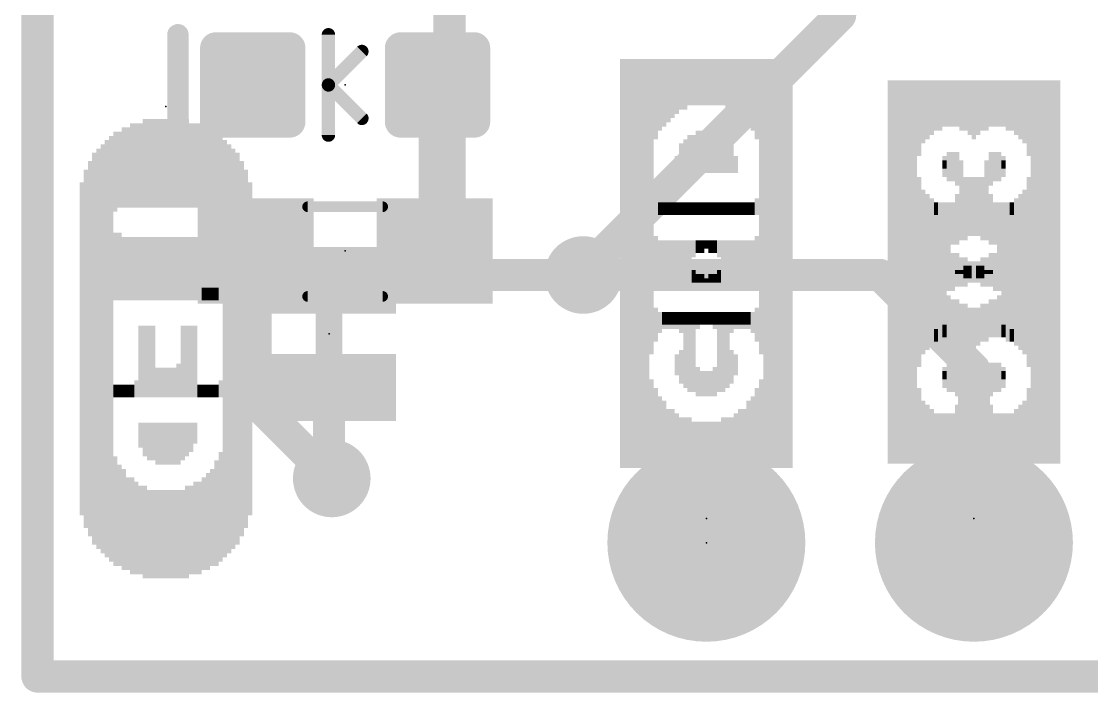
# Model space of a CAD drawing. Extents: x -34 to 73, y -22 to 26.
# Drawn here: x -0.15 to 10.01, y -0.15 to 6.22 of the extents above; entities that cross this region are included whole.
import ezdxf

# ---------------------------------------------------------------- set-up
doc = ezdxf.new("R2010")
doc.units = 0
for name, color, linetype in [('1', 12, 'CONTINUOUS'), ('16', 132, 'CONTINUOUS'), ('17', 110, 'CONTINUOUS'), ('18', 110, 'CONTINUOUS'), ('20', 31, 'CONTINUOUS'), ('21', 41, 'CONTINUOUS'), ('22', 40, 'CONTINUOUS'), ('23', 53, 'CONTINUOUS'), ('24', 53, 'CONTINUOUS'), ('51', 53, 'CONTINUOUS')]:
    doc.layers.add(name, color=color, linetype=linetype)

# ---------------------------------------------------------------- blocks, each defined once
blk = doc.blocks.new('RECT160000X160000R30')
at = {"const_width": 0.15}
blk.add_lwpolyline([(0.425, -0.35), (0.425, 0.35, 0.4142), (0.35, 0.425), (-0.35, 0.425, 0.4142), (-0.425, 0.35), (-0.425, -0.35, 0.4142), (-0.35, -0.425), (0.35, -0.425, 0.4142)], format="xyb", close=True, dxfattribs=at)
blk.add_solid([(-0.3754, -0.3754), (0.3754, -0.3754), (-0.3754, 0.3754), (0.3754, 0.3754)])
blk = doc.blocks.new('RECT')
blk.add_solid([(-0.5, -0.5), (0.5, -0.5), (-0.5, 0.5), (0.5, 0.5)])
blk = doc.blocks.new('ROUNDP')
at = {"const_width": 0.5}
blk.add_lwpolyline([(0, -0.25, 1), (0, 0.25, 1), (0, -0.25)], format="xyb", dxfattribs=at)
blk = doc.blocks.new('ROUNDV')
at = {"const_width": 0.5}
blk.add_lwpolyline([(0, -0.25, 1), (0, 0.25, 1), (0, -0.25)], format="xyb", dxfattribs=at)

msp = doc.modelspace()

# ---------------------------------------------------------------- linework, layer by layer
at = {"layer": '1', "const_width": 0.3048}
for points in [[(0, 25.4), (0, 0)], [(3.771, 5.5864), (3.798, 5.6134)], [(3.771, 4.0386), (3.771, 5.5864)], [(2.071, 2.6026), (2.071, 4.0386)], [(8.001, 3.81), (5.1816, 3.81)], [(8.001, 3.81), (8.89, 2.921)], [(8.89, 2.921), (8.89, 1.27)], [(2.794, 1.8796), (2.071, 2.6026)], [(0, 0), (25.4, 0)]]:
    msp.add_lwpolyline(points, dxfattribs=at)
at = {"layer": '1', "const_width": 0.1524}
for points in [[(3.8472, 5.5864, 1), (3.6948, 5.5864)], [(3.7171, 5.6403, 1), (3.8249, 5.5325)], [(3.8519, 5.5595, 1), (3.7441, 5.6673)], [(2.1472, 4.0386, 1), (1.9948, 4.0386)], [(3.6948, 4.0386, 1), (3.8472, 4.0386)], [(5.1816, 3.8862, 1), (5.1816, 3.7338)], [(8.0549, 3.8639, 1), (7.9471, 3.7561)], [(8.001, 3.7338, 1), (8.001, 3.8862)], [(8.9662, 2.921, 1), (8.8138, 2.921)], [(8.8361, 2.8671, 1), (8.9439, 2.9749)], [(2.1249, 2.6565, 1), (2.0171, 2.5487)], [(1.9948, 2.6026, 1), (2.1472, 2.6026)], [(2.7401, 1.8257, 1), (2.8479, 1.9335)], [(8.8138, 1.27, 1), (8.9662, 1.27)], [(0, 0.0762, 1), (0, -0.0762)], [(-0.0762, 0, 1), (0.0762, 0)]]:
    msp.add_lwpolyline(points, format="xyb", dxfattribs=at)
at = {"layer": '16', "const_width": 0.3048}
for points in [[(0, 0), (0, 25.4)], [(3.9116, 13.1826), (3.9116, 3.81)], [(7.62, 8.89), (7.62, 6.2738)], [(7.62, 6.2738), (5.1816, 3.8354)], [(2.7686, 3.7592), (2.8194, 3.81)], [(3.9116, 3.81), (2.8194, 3.81)], [(5.1816, 3.81), (3.9116, 3.81)], [(5.1816, 3.81), (5.1816, 3.8354)], [(2.7686, 2.7432), (2.7686, 1.905)], [(2.7686, 1.905), (2.794, 1.8796)], [(25.4, 0), (0, 0)]]:
    msp.add_lwpolyline(points, dxfattribs=at)
at = {"layer": '16', "const_width": 0.1524}
for points in [[(7.6739, 6.2199, 1), (7.5661, 6.3277)], [(7.5438, 6.2738, 1), (7.6962, 6.2738)], [(2.8194, 3.8862, 1), (2.8194, 3.7338)], [(2.8733, 3.7561, 1), (2.7655, 3.8639)], [(3.9116, 3.8862, 1), (3.9116, 3.7338)], [(3.9116, 3.7338, 1), (3.9116, 3.8862)], [(5.2578, 3.8354, 1), (5.1054, 3.8354)], [(5.1277, 3.8893, 1), (5.2355, 3.7815)], [(5.1816, 3.7338, 1), (5.1816, 3.8862)], [(2.7147, 3.8131, 1), (2.8225, 3.7053)], [(3.8354, 3.81, 1), (3.9878, 3.81)], [(5.1054, 3.81, 1), (5.2578, 3.81)], [(2.8448, 2.7432, 1), (2.6924, 2.7432)], [(2.8225, 1.9589, 1), (2.7147, 1.8511)], [(2.6924, 1.905, 1), (2.8448, 1.905)], [(2.7401, 1.8257, 1), (2.8479, 1.9335)], [(0, 0.0762, 1), (0, -0.0762)], [(-0.0762, 0, 1), (0.0762, 0)]]:
    msp.add_lwpolyline(points, format="xyb", dxfattribs=at)
at = {"layer": '20', "const_width": 0.2032}
for points in [[(0, 0), (0, 25.4)], [(25.4, 0), (0, 0)]]:
    msp.add_lwpolyline(points, dxfattribs=at)
at = {"layer": '20', "const_width": 0.1016}
for points in [[(0, 0.0508, 1), (0, -0.0508)], [(-0.0508, 0, 1), (0.0508, 0)]]:
    msp.add_lwpolyline(points, format="xyb", dxfattribs=at)
at = {"layer": '21', "const_width": 0.2032}
msp.add_lwpolyline([(1.3335, 5.1372), (1.3335, 6.0897)], dxfattribs=at)
at = {"layer": '21', "const_width": 0.1016}
for points in [[(1.3843, 6.0897, 1), (1.2827, 6.0897)], [(1.2827, 5.1372, 1), (1.3843, 5.1372)]]:
    msp.add_lwpolyline(points, format="xyb", dxfattribs=at)
at = {"layer": '23'}
for p in [(2.921, 5.6134), (2.921, 4.0386), (6.35, 1.4986), (8.89, 1.4986), (6.35, 1.27)]:
    msp.add_point(p, dxfattribs=at)
at = {"layer": '24'}
for p in [(1.2192, 5.4102), (2.7686, 3.2512), (6.35, 1.4986), (8.89, 1.4986)]:
    msp.add_point(p, dxfattribs=at)
at = {"layer": '51'}
for points, const_width in [([(2.794, 6.0897, 1), (2.7305, 6.0897)], 0.0635), ([(3.1022, 5.9084, 1), (3.0573, 5.9534)], 0.0635), ([(2.794, 5.6134, 1), (2.7305, 5.6134)], 0.0635), ([(2.7847, 5.6359, 1), (2.7398, 5.5909)], 0.0635), ([(2.7398, 5.6359, 1), (2.7847, 5.5909)], 0.0635), ([(2.7305, 5.6134, 1), (2.794, 5.6134)], 0.0635), ([(3.0573, 5.2734, 1), (3.1022, 5.3184)], 0.0635), ([(2.7305, 5.1372, 1), (2.794, 5.1372)], 0.0635), ([(2.565, 4.483, 1), (2.565, 4.4322)], 0.0508), ([(3.277, 4.4322, 1), (3.277, 4.483)], 0.0508), ([(2.565, 3.632, 1), (2.565, 3.5812)], 0.0508), ([(3.277, 3.5812, 1), (3.277, 3.632)], 0.0508)]:
    msp.add_lwpolyline(points, format="xyb", dxfattribs=dict(at, const_width=const_width))
for points, const_width in [([(2.7623, 5.6134), (2.7623, 6.0897)], 0.127), ([(2.7623, 5.6134), (3.0798, 5.9309)], 0.127), ([(2.7623, 5.1372), (2.7623, 5.6134)], 0.127), ([(2.7623, 5.6134), (3.0798, 5.2959)], 0.127), ([(3.277, 4.4576), (2.565, 4.4576)], 0.1016), ([(3.277, 3.6066), (2.565, 3.6066)], 0.1016)]:
    msp.add_lwpolyline(points, dxfattribs=dict(at, const_width=const_width))

# ---------------------------------------------------------------- block references
at = {"layer": '1', "rotation": 90}
for p in [(2.044, 5.6134), (3.798, 5.6134)]:
    msp.add_blockref('RECT160000X160000R30', p, dxfattribs=at)
at = {"layer": '1', "xscale": 1.1, "rotation": 180}
for p in [(2.071, 4.0386), (3.771, 4.0386)]:
    msp.add_blockref('RECT', p, dxfattribs=at)
at = {"layer": '16', "rotation": 90}
for p, xscale, yscale in [((2.7686, 3.7592), 0.635, 1.27), ((2.7686, 3.2512), 0.4064, 0.254), ((2.7686, 2.7432), 0.635, 1.27)]:
    msp.add_blockref('RECT', p, dxfattribs=dict(at, xscale=xscale, yscale=yscale))
at = {"layer": '17', "xscale": 1.8796, "yscale": 1.8796, "rotation": 90}
for p in [(6.35, 1.27), (6.35, 1.27), (8.89, 1.27), (8.89, 1.27)]:
    msp.add_blockref('ROUNDP', p, dxfattribs=at)
at = {"layer": '18', "xscale": 0.7366, "yscale": 0.7366}
for p in [(5.1816, 3.81), (5.1816, 3.81), (2.794, 1.8796), (2.794, 1.8796)]:
    msp.add_blockref('ROUNDV', p, dxfattribs=at)
at = {"layer": '21', "yscale": 0.04, "rotation": 90}
for p, xscale in [((5.55, 3.9186), 3.88), ((5.59, 3.9186), 3.88), ((5.63, 3.9186), 3.88), ((5.67, 3.9186), 3.88), ((5.71, 3.9186), 3.88), ((5.75, 3.9186), 3.88), ((5.79, 3.9186), 3.88), ((5.83, 4.4586), 2.8), ((5.87, 5.4786), 0.76), ((5.91, 5.5186), 0.68), ((5.95, 5.5386), 0.64), ((5.99, 5.5586), 0.6), ((6.03, 5.5786), 0.56), ((6.07, 5.5986), 0.52), ((6.11, 5.6186), 0.48), ((6.15, 5.6186), 0.48), ((6.19, 5.6386), 0.44), ((6.23, 5.6386), 0.44), ((6.27, 5.6386), 0.44), ((6.31, 5.6386), 0.44), ((6.35, 5.6386), 0.44), ((6.39, 5.6386), 0.44), ((6.43, 5.6386), 0.44), ((6.47, 5.6386), 0.44), ((6.51, 5.6386), 0.44), ((6.55, 5.6186), 0.48), ((6.59, 5.6186), 0.48), ((6.63, 5.5986), 0.52), ((6.67, 5.5986), 0.52), ((6.71, 5.5786), 0.56), ((6.75, 5.5586), 0.6), ((6.79, 5.5386), 0.64), ((6.83, 5.4986), 0.72), ((6.87, 5.4386), 0.84), ((6.91, 3.9186), 3.88), ((6.95, 3.9186), 3.88), ((6.99, 3.9186), 3.88), ((7.03, 3.9186), 3.88), ((7.07, 3.9186), 3.88), ((7.11, 3.9186), 3.88), ((7.15, 3.9186), 3.88), ((8.09, 3.8386), 3.64), ((8.13, 3.8386), 3.64), ((8.17, 3.8386), 3.64), ((8.21, 3.8386), 3.64), ((8.25, 3.8386), 3.64), ((8.29, 3.8386), 3.64), ((8.33, 3.8386), 3.64), ((8.37, 5.2986), 0.72), ((8.41, 5.3586), 0.6), ((8.45, 5.3786), 0.56), ((8.49, 5.3986), 0.52), ((8.53, 5.4186), 0.48), ((8.57, 5.4186), 0.48), ((8.61, 5.4386), 0.44), ((8.65, 5.4386), 0.44), ((8.69, 5.4386), 0.44), ((8.73, 5.4386), 0.44), ((8.77, 5.4186), 0.48), ((8.81, 5.4186), 0.48), ((8.85, 5.3986), 0.52), ((8.89, 5.3786), 0.56), ((8.93, 5.4186), 0.48), ((8.97, 5.4186), 0.48), ((9.01, 5.4386), 0.44), ((9.05, 5.4386), 0.44), ((9.09, 5.4386), 0.44), ((9.13, 5.4386), 0.44), ((9.17, 5.4386), 0.44), ((9.21, 5.4386), 0.44), ((9.25, 5.4386), 0.44), ((9.29, 5.4186), 0.48), ((9.33, 5.3986), 0.52), ((9.37, 5.3786), 0.56), ((9.41, 5.3386), 0.64), ((9.45, 3.8386), 3.64), ((9.49, 3.8386), 3.64), ((9.53, 3.8386), 3.64), ((9.57, 3.8386), 3.64), ((9.61, 3.8386), 3.64), ((9.65, 3.8386), 3.64), ((9.69, 3.8386), 3.64), ((6.19, 4.9386), 0.32), ((6.23, 4.9586), 0.36), ((6.27, 4.9786), 0.4), ((6.31, 4.9786), 0.4), ((6.35, 4.9786), 0.4), ((6.39, 4.9786), 0.4), ((6.43, 4.9786), 0.4), ((6.47, 4.9586), 0.36), ((6.51, 4.9586), 0.36), ((6.55, 4.9386), 0.32), ((6.11, 4.8986), 0.24), ((6.15, 4.9186), 0.28), ((6.59, 4.9186), 0.28), ((8.69, 4.8386), 0.28), ((9.05, 4.8186), 0.32), ((9.09, 4.8386), 0.28), ((9.13, 4.8386), 0.28), ((6.63, 4.8586), 0.16), ((8.61, 4.8586), 0.08), ((8.65, 4.8386), 0.2), ((8.73, 4.7986), 0.28), ((9.01, 4.5186), 0.76), ((9.17, 4.8386), 0.2), ((8.37, 3.8386), 1.8), ((8.77, 4.4986), 0.48), ((8.81, 4.4786), 0.52), ((8.85, 4.4786), 0.52), ((8.89, 4.4586), 0.56), ((8.93, 4.4586), 0.56), ((8.97, 4.4386), 0.6), ((8.41, 4.4786), 0.28), ((8.45, 4.4786), 0.2), ((8.73, 4.4186), 0.32), ((9.37, 4.2586), 0.64), ((9.41, 4.2786), 0.76), ((5.87, 4.4586), 0.16), ((5.91, 4.4386), 0.12), ((5.95, 4.4386), 0.12), ((5.99, 4.4386), 0.12), ((6.03, 4.4386), 0.12), ((6.07, 4.4386), 0.12), ((6.11, 4.4386), 0.12), ((6.15, 4.4386), 0.12), ((6.19, 4.4386), 0.12), ((6.23, 4.4386), 0.12), ((6.27, 4.4386), 0.12), ((6.31, 4.4386), 0.12), ((6.35, 4.4386), 0.12), ((6.39, 4.4386), 0.12), ((6.43, 4.4386), 0.12), ((6.47, 4.4386), 0.12), ((6.51, 4.4386), 0.12), ((6.55, 4.4386), 0.12), ((6.59, 4.4386), 0.12), ((6.63, 4.4386), 0.12), ((6.67, 4.4386), 0.12), ((6.71, 4.4386), 0.12), ((6.75, 4.4386), 0.12), ((6.79, 4.4386), 0.12), ((6.83, 4.4586), 0.16), ((6.87, 4.4386), 0.2), ((8.49, 4.4586), 0.16), ((8.53, 4.4386), 0.12), ((8.57, 4.4186), 0.16), ((8.61, 4.4186), 0.16), ((8.65, 4.3986), 0.2), ((8.69, 4.3986), 0.2), ((9.05, 4.2986), 0.4), ((9.29, 4.2386), 0.52), ((9.33, 4.2586), 0.56), ((9.09, 4.2786), 0.36), ((9.13, 4.2586), 0.4), ((9.17, 4.2586), 0.4), ((9.21, 4.2386), 0.44), ((9.25, 4.2386), 0.44), ((5.87, 3.9386), 0.48), ((6.87, 3.9386), 0.48), ((5.91, 3.9386), 0.4), ((5.95, 3.9586), 0.36), ((5.99, 3.9586), 0.36), ((6.03, 3.9786), 0.32), ((6.07, 3.9986), 0.28), ((6.11, 4.0186), 0.24), ((6.15, 4.0186), 0.24), ((6.19, 4.0386), 0.2), ((6.23, 4.0586), 0.16), ((6.27, 4.0786), 0.12), ((6.31, 4.0786), 0.12), ((6.35, 4.0986), 0.08), ((6.39, 4.1186), 0.04), ((6.79, 3.9186), 0.36), ((6.83, 3.9186), 0.44), ((8.41, 3.8386), 0.6), ((8.45, 3.8386), 0.6), ((8.49, 3.8386), 0.52), ((8.53, 3.8386), 0.52), ((8.57, 3.8586), 0.48), ((6.63, 3.8586), 0.24), ((6.67, 3.8786), 0.28), ((6.71, 3.8986), 0.32), ((6.75, 3.8986), 0.32), ((8.61, 3.8386), 0.44), ((8.65, 3.8586), 0.4), ((8.69, 3.8386), 0.36), ((8.73, 3.8586), 0.32), ((8.77, 3.8386), 0.28), ((8.81, 3.8386), 0.28), ((6.51, 3.8186), 0.16), ((6.55, 3.8386), 0.2), ((6.59, 3.8386), 0.2), ((8.85, 3.8386), 0.2), ((8.89, 3.8386), 0.2), ((8.93, 3.8386), 0.12), ((8.97, 3.8386), 0.12), ((6.35, 3.7586), 0.04), ((6.39, 3.7786), 0.08), ((6.43, 3.7786), 0.08), ((6.47, 3.7986), 0.12), ((9.01, 3.8386), 0.04), ((9.05, 3.8386), 0.04), ((9.41, 3.3986), 0.76), ((9.21, 3.4386), 0.44), ((9.25, 3.4386), 0.44), ((9.29, 3.4386), 0.52), ((9.33, 3.4186), 0.56), ((9.37, 3.4186), 0.64), ((9.05, 3.3986), 0.36), ((9.09, 3.3986), 0.36), ((9.13, 3.4186), 0.4), ((9.17, 3.4186), 0.4), ((5.87, 3.3386), 0.32), ((5.91, 3.3586), 0.2), ((5.95, 3.3786), 0.16), ((5.99, 3.3786), 0.16), ((6.03, 3.3786), 0.16), ((6.07, 3.3786), 0.16), ((6.11, 3.3586), 0.2), ((6.15, 3.0986), 0.72), ((6.19, 3.0786), 0.76), ((6.23, 3.0786), 0.76), ((6.27, 3.3786), 0.16), ((6.31, 3.3986), 0.12), ((6.35, 3.3986), 0.12), ((6.39, 3.3986), 0.12), ((6.43, 3.3986), 0.12), ((6.47, 3.3986), 0.12), ((6.51, 3.3986), 0.12), ((6.55, 3.3986), 0.12), ((6.59, 3.3986), 0.12), ((6.63, 3.3986), 0.12), ((6.67, 3.3986), 0.12), ((6.71, 3.3986), 0.12), ((6.75, 3.3986), 0.12), ((6.79, 3.3786), 0.16), ((6.83, 3.3786), 0.24), ((6.87, 3.3386), 0.32), ((8.81, 3.3186), 0.28), ((8.85, 3.2986), 0.32), ((8.89, 3.2986), 0.4), ((8.93, 3.3386), 0.32), ((8.97, 3.3586), 0.36), ((9.01, 3.3786), 0.32), ((8.65, 3.2986), 0.16), ((8.69, 3.2986), 0.16), ((8.73, 3.3186), 0.2), ((8.77, 3.2986), 0.24), ((8.41, 3.1986), 0.28), ((8.45, 3.1986), 0.2), ((8.49, 3.2186), 0.16), ((8.53, 3.2386), 0.12), ((8.57, 3.2586), 0.16), ((8.61, 3.2786), 0.12), ((6.11, 2.9586), 0.28), ((6.47, 2.8986), 0.4), ((6.51, 2.8986), 0.4), ((6.55, 2.9186), 0.36), ((6.59, 2.9386), 0.32), ((6.63, 2.9586), 0.2), ((8.69, 2.8386), 0.28), ((9.05, 2.8186), 0.32), ((9.09, 2.8386), 0.28), ((9.13, 2.8386), 0.28), ((6.27, 2.7986), 0.28), ((6.31, 2.7786), 0.24), ((6.35, 2.7786), 0.24), ((6.39, 2.7786), 0.24), ((6.43, 2.7786), 0.24), ((8.61, 2.8586), 0.08), ((8.65, 2.8386), 0.2), ((8.73, 2.7986), 0.28), ((9.01, 2.4586), 0.88), ((9.17, 2.8386), 0.2), ((5.83, 2.3986), 0.84), ((6.87, 2.3786), 0.8), ((5.87, 2.3586), 0.76), ((5.91, 2.3186), 0.68), ((6.83, 2.3386), 0.72), ((8.37, 2.3786), 0.72), ((8.77, 2.3786), 0.72), ((8.81, 2.3786), 0.72), ((8.85, 2.3786), 0.72), ((8.89, 2.3786), 0.72), ((8.93, 2.3786), 0.72), ((8.97, 2.3786), 0.72), ((9.41, 2.3386), 0.64), ((5.95, 2.2986), 0.64), ((6.75, 2.2786), 0.6), ((6.79, 2.2986), 0.64), ((8.41, 2.3186), 0.6), ((8.45, 2.2986), 0.56), ((8.73, 2.2986), 0.56), ((9.37, 2.2986), 0.56), ((5.99, 2.2586), 0.56), ((6.03, 2.2586), 0.56), ((6.07, 2.2386), 0.52), ((6.11, 2.2186), 0.48), ((6.15, 2.2186), 0.48), ((6.19, 2.2186), 0.48), ((6.51, 2.2186), 0.48), ((6.55, 2.2186), 0.48), ((6.59, 2.2186), 0.48), ((6.63, 2.2386), 0.52), ((6.67, 2.2386), 0.52), ((6.71, 2.2586), 0.56), ((8.49, 2.2786), 0.52), ((8.53, 2.2586), 0.48), ((8.57, 2.2586), 0.48), ((8.61, 2.2586), 0.48), ((8.65, 2.2586), 0.48), ((8.69, 2.2586), 0.48), ((9.05, 2.2586), 0.48), ((9.09, 2.2386), 0.44), ((9.13, 2.2386), 0.44), ((9.17, 2.2386), 0.44), ((9.21, 2.2386), 0.44), ((9.25, 2.2386), 0.44), ((9.29, 2.2586), 0.48), ((9.33, 2.2786), 0.52), ((6.23, 2.1986), 0.44), ((6.27, 2.1986), 0.44), ((6.31, 2.1986), 0.44), ((6.35, 2.1986), 0.44), ((6.39, 2.1986), 0.44), ((6.43, 2.1986), 0.44), ((6.47, 2.1986), 0.44)]:
    msp.add_blockref('RECT', p, dxfattribs=dict(at, xscale=xscale))
at = {"layer": '22', "yscale": 0.04}
for p, xscale, rotation in [((5.55, 3.9186), 3.88, 90), ((5.59, 3.9186), 3.88, 90), ((5.63, 3.9186), 3.88, 90), ((5.67, 3.9186), 3.88, 90), ((5.71, 3.9186), 3.88, 90), ((5.75, 3.9186), 3.88, 90), ((5.79, 3.9186), 3.88, 90), ((5.83, 5.4386), 0.84, 90), ((5.87, 5.4986), 0.72, 90), ((5.91, 5.5386), 0.64, 90), ((5.95, 5.5586), 0.6, 90), ((5.99, 5.5786), 0.56, 90), ((6.03, 5.5986), 0.52, 90), ((6.07, 5.5986), 0.52, 90), ((6.11, 5.6186), 0.48, 90), ((6.15, 5.6186), 0.48, 90), ((6.19, 5.6386), 0.44, 90), ((6.23, 5.6386), 0.44, 90), ((6.27, 5.6386), 0.44, 90), ((6.31, 5.6386), 0.44, 90), ((6.35, 5.6386), 0.44, 90), ((6.39, 5.6386), 0.44, 90), ((6.43, 5.6386), 0.44, 90), ((6.47, 5.6386), 0.44, 90), ((6.51, 5.6386), 0.44, 90), ((6.55, 5.6186), 0.48, 90), ((6.59, 5.6186), 0.48, 90), ((6.63, 5.5986), 0.52, 90), ((6.67, 5.5786), 0.56, 90), ((6.71, 5.5586), 0.6, 90), ((6.75, 5.5386), 0.64, 90), ((6.79, 5.5186), 0.68, 90), ((6.83, 5.4786), 0.76, 90), ((6.87, 4.4586), 2.8, 90), ((6.91, 3.9186), 3.88, 90), ((6.95, 3.9186), 3.88, 90), ((6.99, 3.9186), 3.88, 90), ((7.03, 3.9186), 3.88, 90), ((7.07, 3.9186), 3.88, 90), ((7.11, 3.9186), 3.88, 90), ((7.15, 3.9186), 3.88, 90), ((8.09, 3.8386), 3.64, 90), ((8.13, 3.8386), 3.64, 90), ((8.17, 3.8386), 3.64, 90), ((8.21, 3.8386), 3.64, 90), ((8.25, 3.8386), 3.64, 90), ((8.29, 3.8386), 3.64, 90), ((8.33, 3.8386), 3.64, 90), ((8.37, 5.3386), 0.64, 90), ((8.41, 5.3786), 0.56, 90), ((8.45, 5.3986), 0.52, 90), ((8.49, 5.4186), 0.48, 90), ((8.53, 5.4386), 0.44, 90), ((8.57, 5.4386), 0.44, 90), ((8.61, 5.4386), 0.44, 90), ((8.65, 5.4386), 0.44, 90), ((8.69, 5.4386), 0.44, 90), ((8.73, 5.4386), 0.44, 90), ((8.77, 5.4386), 0.44, 90), ((8.81, 5.4186), 0.48, 90), ((8.85, 5.4186), 0.48, 90), ((8.89, 5.3786), 0.56, 90), ((8.93, 5.3986), 0.52, 90), ((8.97, 5.4186), 0.48, 90), ((9.01, 5.4186), 0.48, 90), ((9.05, 5.4386), 0.44, 90), ((9.09, 5.4386), 0.44, 90), ((9.13, 5.4386), 0.44, 90), ((9.17, 5.4386), 0.44, 90), ((9.21, 5.4186), 0.48, 90), ((9.25, 5.4186), 0.48, 90), ((9.29, 5.3986), 0.52, 90), ((9.33, 5.3786), 0.56, 90), ((9.37, 5.3586), 0.6, 90), ((9.41, 5.2986), 0.72, 90), ((9.45, 3.8386), 3.64, 90), ((9.49, 3.8386), 3.64, 90), ((9.53, 3.8386), 3.64, 90), ((9.57, 3.8386), 3.64, 90), ((9.61, 3.8386), 3.64, 90), ((9.65, 3.8386), 3.64, 90), ((9.69, 3.8386), 3.64, 90), ((1.0192, 4.8702), 0.84, 270), ((1.0592, 4.8702), 0.84, 270), ((1.0992, 4.8702), 0.84, 270), ((1.1392, 4.8702), 0.84, 270), ((1.1792, 4.8702), 0.84, 270), ((1.2192, 4.8702), 0.84, 270), ((1.2592, 4.8702), 0.84, 270), ((1.2992, 4.8702), 0.84, 270), ((1.3392, 4.8702), 0.84, 270), ((1.3792, 4.8702), 0.84, 270), ((1.4192, 4.8702), 0.84, 270), ((0.8192, 4.8302), 0.76, 270), ((0.8592, 4.8302), 0.76, 270), ((0.8992, 4.8502), 0.8, 270), ((0.9392, 4.8502), 0.8, 270), ((0.9792, 4.8502), 0.8, 270), ((1.4592, 4.8502), 0.8, 270), ((1.4992, 4.8502), 0.8, 270), ((1.5392, 4.8502), 0.8, 270), ((1.5792, 4.8302), 0.76, 270), ((1.6192, 4.8302), 0.76, 270), ((0.6592, 3.1102), 3.96, 270), ((0.6992, 3.1102), 4.04, 270), ((0.7392, 4.7902), 0.76, 270), ((0.7792, 4.8102), 0.72, 270), ((1.6592, 4.8102), 0.72, 270), ((1.6992, 4.7902), 0.76, 270), ((1.7392, 4.7702), 0.72, 270), ((1.7792, 3.1102), 3.96, 270), ((6.15, 4.9386), 0.32, 90), ((6.19, 4.9586), 0.36, 90), ((6.23, 4.9586), 0.36, 90), ((6.27, 4.9786), 0.4, 90), ((6.31, 4.9786), 0.4, 90), ((6.35, 4.9786), 0.4, 90), ((6.39, 4.9786), 0.4, 90), ((6.43, 4.9786), 0.4, 90), ((6.47, 4.9586), 0.36, 90), ((6.51, 4.9386), 0.32, 90), ((0.5792, 3.1102), 3.8, 270), ((0.6192, 3.1102), 3.88, 270), ((1.8192, 3.1102), 3.88, 270), ((1.8592, 3.1102), 3.8, 270), ((6.11, 4.9186), 0.28, 90), ((6.55, 4.9186), 0.28, 90), ((6.59, 4.8986), 0.24, 90), ((8.65, 4.8386), 0.28, 90), ((8.69, 4.8386), 0.28, 90), ((8.73, 4.8186), 0.32, 90), ((9.09, 4.8386), 0.28, 90), ((0.4992, 3.1102), 3.56, 270), ((0.5392, 3.1102), 3.72, 270), ((1.8992, 3.1102), 3.72, 270), ((1.9392, 3.1102), 3.56, 270), ((6.07, 4.8586), 0.16, 90), ((8.61, 4.8386), 0.2, 90), ((8.77, 4.5186), 0.76, 90), ((9.05, 4.7986), 0.28, 90), ((9.13, 4.8386), 0.2, 90), ((9.17, 4.8586), 0.08, 90), ((0.4592, 3.1102), 3.4, 270), ((1.9792, 3.1102), 3.4, 270), ((0.4192, 3.1102), 3.16, 270), ((2.0192, 3.1102), 3.16, 270), ((8.81, 4.4386), 0.6, 90), ((8.85, 4.4586), 0.56, 90), ((8.89, 4.4586), 0.56, 90), ((8.93, 4.4786), 0.52, 90), ((8.97, 4.4786), 0.52, 90), ((9.01, 4.4986), 0.48, 90), ((9.41, 3.8386), 1.8, 90), ((8.37, 4.2786), 0.76, 90), ((8.41, 4.2586), 0.64, 90), ((9.05, 4.4186), 0.32, 90), ((9.33, 4.4786), 0.2, 90), ((9.37, 4.4786), 0.28, 90), ((5.83, 4.4386), 0.2, 90), ((5.87, 4.4586), 0.16, 90), ((5.91, 4.4386), 0.12, 90), ((5.95, 4.4386), 0.12, 90), ((5.99, 4.4386), 0.12, 90), ((6.03, 4.4386), 0.12, 90), ((6.07, 4.4386), 0.12, 90), ((6.11, 4.4386), 0.12, 90), ((6.15, 4.4386), 0.12, 90), ((6.19, 4.4386), 0.12, 90), ((6.23, 4.4386), 0.12, 90), ((6.27, 4.4386), 0.12, 90), ((6.31, 4.4386), 0.12, 90), ((6.35, 4.4386), 0.12, 90), ((6.39, 4.4386), 0.12, 90), ((6.43, 4.4386), 0.12, 90), ((6.47, 4.4386), 0.12, 90), ((6.51, 4.4386), 0.12, 90), ((6.55, 4.4386), 0.12, 90), ((6.59, 4.4386), 0.12, 90), ((6.63, 4.4386), 0.12, 90), ((6.67, 4.4386), 0.12, 90), ((6.71, 4.4386), 0.12, 90), ((6.75, 4.4386), 0.12, 90), ((6.79, 4.4386), 0.12, 90), ((6.83, 4.4586), 0.16, 90), ((8.45, 4.2586), 0.56, 90), ((8.49, 4.2386), 0.52, 90), ((8.73, 4.2986), 0.4, 90), ((9.09, 4.3986), 0.2, 90), ((9.13, 4.3986), 0.2, 90), ((9.17, 4.4186), 0.16, 90), ((9.21, 4.4186), 0.16, 90), ((9.25, 4.4386), 0.12, 90), ((9.29, 4.4586), 0.16, 90), ((8.53, 4.2386), 0.44, 90), ((8.57, 4.2386), 0.44, 90), ((8.61, 4.2586), 0.4, 90), ((8.65, 4.2586), 0.4, 90), ((8.69, 4.2786), 0.36, 90), ((0.7392, 3.8902), 0.64, 270), ((0.7792, 3.8902), 0.64, 270), ((0.8192, 3.8702), 0.6, 270), ((0.8592, 3.8702), 0.6, 270), ((0.8992, 3.8702), 0.6, 270), ((0.9392, 3.8702), 0.6, 270), ((0.9792, 3.8702), 0.6, 270), ((1.0192, 3.8702), 0.6, 270), ((1.0592, 3.8702), 0.6, 270), ((1.0992, 3.8702), 0.6, 270), ((1.1392, 3.8702), 0.6, 270), ((1.1792, 3.8702), 0.6, 270), ((1.2192, 3.8702), 0.6, 270), ((1.2592, 3.8702), 0.6, 270), ((1.2992, 3.8702), 0.6, 270), ((1.3392, 3.8702), 0.6, 270), ((1.3792, 3.8702), 0.6, 270), ((1.4192, 3.8702), 0.6, 270), ((1.4592, 3.8702), 0.6, 270), ((1.4992, 3.8702), 0.6, 270), ((1.5392, 3.8702), 0.6, 270), ((5.83, 3.9386), 0.48, 90), ((6.83, 3.9386), 0.48, 90), ((5.87, 3.9186), 0.44, 90), ((5.91, 3.9186), 0.36, 90), ((6.31, 4.1186), 0.04, 90), ((6.35, 4.0986), 0.08, 90), ((6.39, 4.0786), 0.12, 90), ((6.43, 4.0786), 0.12, 90), ((6.47, 4.0586), 0.16, 90), ((6.51, 4.0386), 0.2, 90), ((6.55, 4.0186), 0.24, 90), ((6.59, 4.0186), 0.24, 90), ((6.63, 3.9986), 0.28, 90), ((6.67, 3.9786), 0.32, 90), ((6.71, 3.9586), 0.36, 90), ((6.75, 3.9586), 0.36, 90), ((6.79, 3.9386), 0.4, 90), ((9.21, 3.8586), 0.48, 90), ((9.25, 3.8386), 0.52, 90), ((9.29, 3.8386), 0.52, 90), ((9.33, 3.8386), 0.6, 90), ((9.37, 3.8386), 0.6, 90), ((5.95, 3.8986), 0.32, 90), ((5.99, 3.8986), 0.32, 90), ((6.03, 3.8786), 0.28, 90), ((6.07, 3.8586), 0.24, 90), ((8.97, 3.8386), 0.28, 90), ((9.01, 3.8386), 0.28, 90), ((9.05, 3.8586), 0.32, 90), ((9.09, 3.8386), 0.36, 90), ((9.13, 3.8586), 0.4, 90), ((9.17, 3.8386), 0.44, 90), ((6.11, 3.8386), 0.2, 90), ((6.15, 3.8386), 0.2, 90), ((6.19, 3.8186), 0.16, 90), ((8.81, 3.8386), 0.12, 90), ((8.85, 3.8386), 0.12, 90), ((8.89, 3.8386), 0.2, 90), ((8.93, 3.8386), 0.2, 90), ((6.23, 3.7986), 0.12, 90), ((6.27, 3.7786), 0.08, 90), ((6.31, 3.7786), 0.08, 90), ((6.35, 3.7586), 0.04, 90), ((8.37, 3.3986), 0.76, 90), ((8.73, 3.8386), 0.04, 90), ((8.77, 3.8386), 0.04, 90), ((1.5792, 3.6302), 0.12, 270), ((1.6192, 3.6302), 0.12, 270), ((1.6592, 3.6302), 0.12, 270), ((1.6992, 3.6302), 0.12, 270), ((1.7392, 3.6502), 0.16, 270), ((8.41, 3.4186), 0.64, 90), ((8.45, 3.4186), 0.56, 90), ((8.49, 3.4386), 0.52, 90), ((8.53, 3.4386), 0.44, 90), ((8.57, 3.4386), 0.44, 90), ((8.61, 3.4186), 0.4, 90), ((8.65, 3.4186), 0.4, 90), ((8.69, 3.3986), 0.36, 90), ((8.73, 3.3986), 0.36, 90), ((5.83, 3.3386), 0.32, 90), ((5.87, 3.3786), 0.24, 90), ((5.91, 3.3786), 0.16, 90), ((5.95, 3.3986), 0.12, 90), ((5.99, 3.3986), 0.12, 90), ((6.03, 3.3986), 0.12, 90), ((6.07, 3.3986), 0.12, 90), ((6.11, 3.3986), 0.12, 90), ((6.15, 3.3986), 0.12, 90), ((6.19, 3.3986), 0.12, 90), ((6.23, 3.3986), 0.12, 90), ((6.27, 3.3986), 0.12, 90), ((6.31, 3.3986), 0.12, 90), ((6.35, 3.3986), 0.12, 90), ((6.39, 3.3986), 0.12, 90), ((6.43, 3.3786), 0.16, 90), ((6.47, 3.0786), 0.76, 90), ((6.51, 3.0786), 0.76, 90), ((6.55, 3.0986), 0.72, 90), ((6.59, 3.3586), 0.2, 90), ((6.63, 3.3786), 0.16, 90), ((6.67, 3.3786), 0.16, 90), ((6.71, 3.3786), 0.16, 90), ((6.75, 3.3786), 0.16, 90), ((6.79, 3.3586), 0.2, 90), ((6.83, 3.3386), 0.32, 90), ((8.77, 3.3786), 0.32, 90), ((8.81, 3.3586), 0.36, 90), ((8.85, 3.3386), 0.32, 90), ((8.89, 3.2986), 0.4, 90), ((8.93, 3.2986), 0.32, 90), ((8.97, 3.3186), 0.28, 90), ((9.01, 3.2986), 0.24, 90), ((9.05, 3.3186), 0.2, 90), ((9.09, 3.2986), 0.16, 90), ((9.13, 3.2986), 0.16, 90), ((0.9792, 2.9902), 0.68, 270), ((1.0192, 2.9902), 0.68, 270), ((1.0592, 2.9902), 0.68, 270), ((1.0992, 2.9902), 0.68, 270), ((1.3792, 2.9902), 0.68, 270), ((1.4192, 2.9902), 0.68, 270), ((1.4592, 2.9902), 0.68, 270), ((1.4992, 2.9902), 0.68, 270), ((9.17, 3.2786), 0.12, 90), ((9.21, 3.2586), 0.16, 90), ((9.25, 3.2386), 0.12, 90), ((9.29, 3.2186), 0.16, 90), ((9.33, 3.1986), 0.2, 90), ((9.37, 3.1986), 0.28, 90), ((6.07, 2.9586), 0.2, 90), ((6.11, 2.9386), 0.32, 90), ((6.15, 2.9186), 0.36, 90), ((6.19, 2.8986), 0.4, 90), ((6.23, 2.8986), 0.4, 90), ((6.59, 2.9586), 0.28, 90), ((1.3392, 2.8102), 0.32, 270), ((8.65, 2.8386), 0.28, 90), ((8.69, 2.8386), 0.28, 90), ((8.73, 2.8186), 0.32, 90), ((9.09, 2.8386), 0.28, 90), ((1.1392, 2.7902), 0.28, 270), ((1.1792, 2.7902), 0.28, 270), ((1.2192, 2.7902), 0.28, 270), ((1.2592, 2.7902), 0.28, 270), ((1.2992, 2.7902), 0.28, 270), ((6.27, 2.7786), 0.24, 90), ((6.31, 2.7786), 0.24, 90), ((6.35, 2.7786), 0.24, 90), ((6.39, 2.7786), 0.24, 90), ((6.43, 2.7986), 0.28, 90), ((8.61, 2.8386), 0.2, 90), ((8.77, 2.4586), 0.88, 90), ((9.05, 2.7986), 0.28, 90), ((9.13, 2.8386), 0.2, 90), ((9.17, 2.8586), 0.08, 90), ((0.7392, 2.7102), 0.12, 270), ((0.7792, 2.7102), 0.12, 270), ((0.8192, 2.7102), 0.12, 270), ((0.8592, 2.7102), 0.12, 270), ((0.8992, 2.7102), 0.12, 270), ((0.9392, 2.7302), 0.16, 270), ((1.5392, 2.7102), 0.12, 270), ((1.5792, 2.7102), 0.12, 270), ((1.6192, 2.7102), 0.12, 270), ((1.6592, 2.7102), 0.12, 270), ((1.6992, 2.7102), 0.12, 270), ((1.7392, 2.7302), 0.16, 270), ((5.83, 2.3786), 0.8, 90), ((6.87, 2.3986), 0.84, 90), ((5.87, 2.3386), 0.72, 90), ((6.79, 2.3186), 0.68, 90), ((6.83, 2.3586), 0.76, 90), ((8.37, 2.3386), 0.64, 90), ((8.81, 2.3786), 0.72, 90), ((8.85, 2.3786), 0.72, 90), ((8.89, 2.3786), 0.72, 90), ((8.93, 2.3786), 0.72, 90), ((8.97, 2.3786), 0.72, 90), ((9.01, 2.3786), 0.72, 90), ((9.41, 2.3786), 0.72, 90), ((5.91, 2.2986), 0.64, 90), ((5.95, 2.2786), 0.6, 90), ((6.75, 2.2986), 0.64, 90), ((8.41, 2.2986), 0.56, 90), ((9.05, 2.2986), 0.56, 90), ((9.33, 2.2986), 0.56, 90), ((9.37, 2.3186), 0.6, 90), ((5.99, 2.2586), 0.56, 90), ((6.03, 2.2386), 0.52, 90), ((6.07, 2.2386), 0.52, 90), ((6.11, 2.2186), 0.48, 90), ((6.15, 2.2186), 0.48, 90), ((6.19, 2.2186), 0.48, 90), ((6.51, 2.2186), 0.48, 90), ((6.55, 2.2186), 0.48, 90), ((6.59, 2.2186), 0.48, 90), ((6.63, 2.2386), 0.52, 90), ((6.67, 2.2586), 0.56, 90), ((6.71, 2.2586), 0.56, 90), ((8.45, 2.2786), 0.52, 90), ((8.49, 2.2586), 0.48, 90), ((8.53, 2.2386), 0.44, 90), ((8.57, 2.2386), 0.44, 90), ((8.61, 2.2386), 0.44, 90), ((8.65, 2.2386), 0.44, 90), ((8.69, 2.2386), 0.44, 90), ((8.73, 2.2586), 0.48, 90), ((9.09, 2.2586), 0.48, 90), ((9.13, 2.2586), 0.48, 90), ((9.17, 2.2586), 0.48, 90), ((9.21, 2.2586), 0.48, 90), ((9.25, 2.2586), 0.48, 90), ((9.29, 2.2786), 0.52, 90), ((0.9792, 2.2902), 0.24, 270), ((1.0192, 2.2502), 0.32, 270), ((1.0592, 2.2302), 0.36, 270), ((1.0992, 2.2302), 0.36, 270), ((1.1392, 2.2102), 0.4, 270), ((1.1792, 2.2102), 0.4, 270), ((1.2192, 2.2102), 0.4, 270), ((1.2592, 2.2102), 0.4, 270), ((1.2992, 2.2102), 0.4, 270), ((1.3392, 2.2102), 0.4, 270), ((1.3792, 2.2302), 0.36, 270), ((1.4192, 2.2502), 0.32, 270), ((1.4592, 2.2702), 0.28, 270), ((1.4992, 2.3102), 0.2, 270), ((6.23, 2.1986), 0.44, 90), ((6.27, 2.1986), 0.44, 90), ((6.31, 2.1986), 0.44, 90), ((6.35, 2.1986), 0.44, 90), ((6.39, 2.1986), 0.44, 90), ((6.43, 2.1986), 0.44, 90), ((6.47, 2.1986), 0.44, 90), ((0.7392, 1.5702), 1.04, 270), ((1.7392, 1.6102), 1.04, 270), ((0.7792, 1.5302), 0.96, 270), ((0.8192, 1.4902), 0.96, 270), ((1.6592, 1.5102), 0.92, 270), ((0.8592, 1.4502), 0.88, 270), ((0.8992, 1.4302), 0.92, 270), ((0.9392, 1.4102), 0.88, 270), ((1.4992, 1.4102), 0.88, 270), ((1.5392, 1.4102), 0.88, 270), ((1.5792, 1.4502), 0.88, 270), ((1.6192, 1.4702), 0.92, 270), ((0.9792, 1.3902), 0.84, 270), ((1.0192, 1.3702), 0.88, 270), ((1.0592, 1.3502), 0.84, 270), ((1.0992, 1.3502), 0.84, 270), ((1.1392, 1.3502), 0.84, 270), ((1.1792, 1.3502), 0.84, 270), ((1.2192, 1.3502), 0.84, 270), ((1.2592, 1.3502), 0.84, 270), ((1.2992, 1.3502), 0.84, 270), ((1.3392, 1.3502), 0.84, 270), ((1.3792, 1.3502), 0.84, 270), ((1.4192, 1.3702), 0.88, 270), ((1.4592, 1.3902), 0.84, 270)]:
    msp.add_blockref('RECT', p, dxfattribs=dict(at, xscale=xscale, rotation=rotation))
at = {"layer": '22', "yscale": 0.04, "rotation": 270}
msp.add_blockref('RECT', (1.6992, 1.5502), dxfattribs=at)
at = {"layer": '51', "xscale": 0.5001, "yscale": 0.95, "rotation": 180}
for p in [(2.3408, 4.0335), (3.5091, 4.0335)]:
    msp.add_blockref('RECT', p, dxfattribs=at)
at = {"layer": '51', "xscale": 0.508, "yscale": 0.508}
for p in [(6.35, 1.27), (8.89, 1.27)]:
    msp.add_blockref('RECT', p, dxfattribs=at)

doc.saveas('drawing.dxf')
